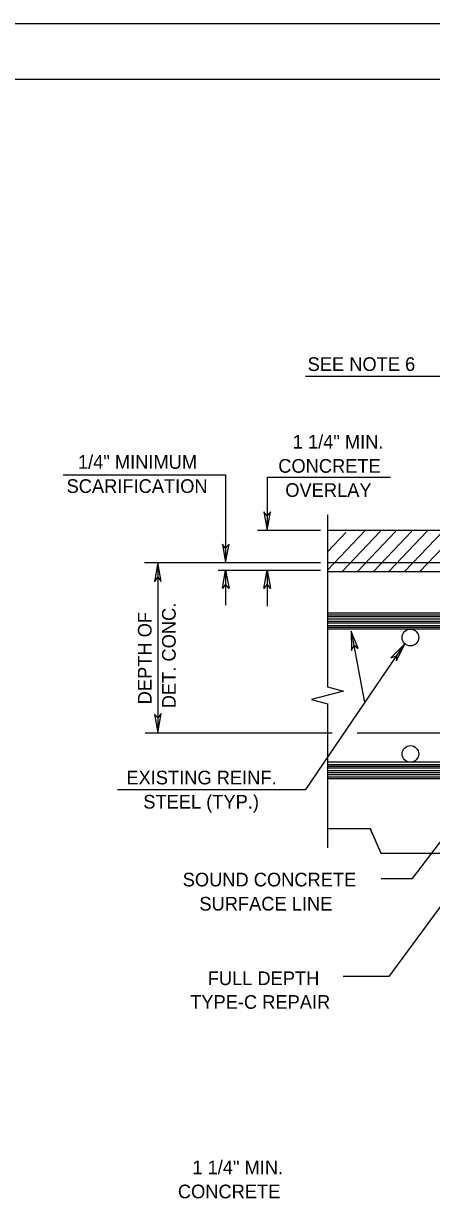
# Model space of a CAD drawing. Extents: x 528.19 to 531.15, y 154.44 to 156.28.
# Drawn here: x 529.421 to 529.726, y 155.395 to 156.276 of the extents above; entities that cross this region are included whole.
import ezdxf

# ---------------------------------------------------------------- set-up
doc = ezdxf.new("R2010")
doc.units = 0
for name, color, linetype in [('Level 1', 7, 'Continuous'), ('Level 2', 7, 'Continuous'), ('Level 41', 7, 'Continuous'), ('Level 5', 7, 'Continuous')]:
    doc.layers.add(name, color=color, linetype=linetype)

msp = doc.modelspace()

# ---------------------------------------------------------------- linework, layer by layer
at = {"layer": 'Level 1'}
for p, q in [((528.19094, 156.27559), (531.14928, 156.27559)), ((528.37762, 156.23392), (531.12762, 156.23392)), ((529.6601, 155.77625), (529.63615, 155.77001)), ((529.64797, 155.77953), (529.6601, 155.77625)), ((529.63615, 155.77001), (529.64797, 155.76673))]:
    msp.add_line(p, q, dxfattribs=at)
for points in [[(529.60302, 155.89665), (529.60531, 155.91043), (529.60302, 155.90748), (529.60039, 155.91043)], [(529.57185, 155.87238), (529.57448, 155.88615), (529.57185, 155.8832), (529.56955, 155.88615)], [(529.521, 155.87238), (529.5187, 155.85794), (529.521, 155.86155), (529.52362, 155.85827)], [(529.57185, 155.8668), (529.57448, 155.85302), (529.57185, 155.8563), (529.56955, 155.85302)], [(529.60302, 155.8668), (529.60531, 155.85302), (529.60302, 155.8563), (529.60039, 155.85302)], [(529.66568, 155.82119), (529.66601, 155.80676), (529.66798, 155.8107), (529.67093, 155.80807)], [(529.70604, 155.81168), (529.69554, 155.80118), (529.6998, 155.80282), (529.6998, 155.79888)], [(529.521, 155.74508), (529.52362, 155.75951), (529.521, 155.75623), (529.5187, 155.75919)]]:
    msp.add_lwpolyline(points, close=True, dxfattribs=at)
at = {"layer": 'Level 2'}
for p, q in [((529.63156, 156.01181), (529.74705, 156.01181)), ((529.45013, 155.93799), (529.57185, 155.93799)), ((529.57185, 155.93799), (529.57185, 155.87238)), ((529.60302, 155.93635), (529.69521, 155.93635)), ((529.60302, 155.93635), (529.60302, 155.89665)), ((529.64797, 155.90814), (529.64797, 155.77953)), ((529.5958, 155.89665), (529.64272, 155.89665)), ((529.64797, 155.89665), (530.16962, 155.89665)), ((529.51115, 155.87238), (529.64272, 155.87238)), ((529.521, 155.87238), (529.521, 155.74508)), ((529.58071, 155.87238), (529.64272, 155.87238)), ((529.64797, 155.87238), (530.16962, 155.87238)), ((529.64797, 155.87238), (530.16962, 155.87238)), ((529.56627, 155.8668), (529.64272, 155.8668)), ((529.57185, 155.8668), (529.57185, 155.84055)), ((529.60302, 155.8668), (529.60302, 155.8399)), ((529.64797, 155.86581), (530.16962, 155.86581)), ((529.64797, 155.83497), (530.16962, 155.83497)), ((529.64797, 155.83333), (530.16962, 155.83333)), ((529.64797, 155.83202), (530.16962, 155.83202)), ((529.64797, 155.83038), (530.16962, 155.83038)), ((529.64797, 155.82874), (530.16962, 155.82874)), ((529.64797, 155.82743), (530.16962, 155.82743)), ((529.64797, 155.82546), (530.16962, 155.82546)), ((529.64797, 155.82415), (530.16962, 155.82415)), ((529.64797, 155.82283), (530.16962, 155.82283)), ((529.63189, 155.70276), (529.70604, 155.81168)), ((529.64797, 155.76706), (529.64797, 155.65912)), ((529.71161, 155.63615), (529.81004, 155.76542)), ((529.51148, 155.74508), (529.65157, 155.74508)), ((529.67028, 155.74508), (529.78346, 155.74508)), ((529.64797, 155.72343), (530.16962, 155.72343)), ((529.64797, 155.72146), (530.16962, 155.72146)), ((529.64797, 155.72014), (530.16962, 155.72014)), ((529.64797, 155.71883), (530.16962, 155.71883)), ((529.64797, 155.71686), (530.16962, 155.71686)), ((529.64797, 155.71555), (530.16962, 155.71555)), ((529.64797, 155.71391), (530.16962, 155.71391)), ((529.64797, 155.71227), (530.16962, 155.71227)), ((529.64797, 155.71096), (530.16962, 155.71096)), ((529.49081, 155.70276), (529.63189, 155.70276)), ((529.64797, 155.67356), (529.68012, 155.67356)), ((529.68832, 155.63615), (529.71161, 155.63615))]:
    msp.add_line(p, q, dxfattribs=at)
for centre in [(529.71013, 155.81642), (529.71013, 155.72933)]:
    msp.add_circle(centre, 0.00625, dxfattribs=at)
at = {"layer": 'Level 41'}
msp.add_lwpolyline([(528.19094, 156.27559), (531.14928, 156.27559), (531.14928, 154.44226), (528.19094, 154.44226)], close=True, dxfattribs=at)
at = {"layer": 'Level 5'}
for p, q in [((529.64797, 155.8668), (529.67651, 155.89665)), ((529.65912, 155.86581), (529.68766, 155.896)), ((529.6706, 155.86581), (529.69915, 155.896)), ((529.68241, 155.86581), (529.71129, 155.896)), ((529.6939, 155.86581), (529.72277, 155.896)), ((529.70571, 155.86581), (529.73458, 155.896)), ((529.71719, 155.86581), (529.74606, 155.896)), ((529.64797, 155.88058), (529.66175, 155.89501)), ((529.66568, 155.82119), (529.67585, 155.76772)), ((529.84875, 155.77264), (529.6939, 155.56299)), ((529.67979, 155.67388), (529.68799, 155.65518)), ((529.68012, 155.67356), (529.68799, 155.65518)), ((529.68799, 155.65518), (529.74475, 155.65518)), ((529.6939, 155.56299), (529.65978, 155.56299))]:
    msp.add_line(p, q, dxfattribs=at)

# ---------------------------------------------------------------- texts
for s, height, p in [('SEE NOTE 6', 0.010224, (529.6332, 156.01575)), ('1 1/4" MIN.', 0.0102244, (529.62205, 155.95768)), ('1/4" MINIMUM', 0.0102244, (529.46129, 155.94259)), ('CONCRETE', 0.010224, (529.61122, 155.93963)), ('SCARIFICATION', 0.0102244, (529.45276, 155.92454)), ('OVERLAY', 0.010224, (529.61647, 155.92159)), ('EXISTING REINF.', 0.0102244, (529.49753, 155.70656)), ('STEEL (TYP.)', 0.0102244, (529.51018, 155.68846)), ('SOUND CONCRETE', 0.0102244, (529.5397, 155.63025)), ('SURFACE LINE', 0.0102244, (529.55217, 155.6122)), ('FULL DEPTH', 0.010224, (529.5584, 155.55643)), ('TYPE-C REPAIR', 0.0102244, (529.54528, 155.53871)), ('1 1/4" MIN.', 0.0102244, (529.54692, 155.41503)), ('CONCRETE', 0.010224, (529.53609, 155.39698))]:
    msp.add_text(s, height=height, dxfattribs=at).set_placement(p)
for s, p in [('DEPTH OF', (529.5164, 155.7664)), ('DET. CONC.', (529.53445, 155.76345))]:
    msp.add_text(s, height=0.010224, rotation=90, dxfattribs=at).set_placement(p)

doc.saveas('drawing.dxf')
